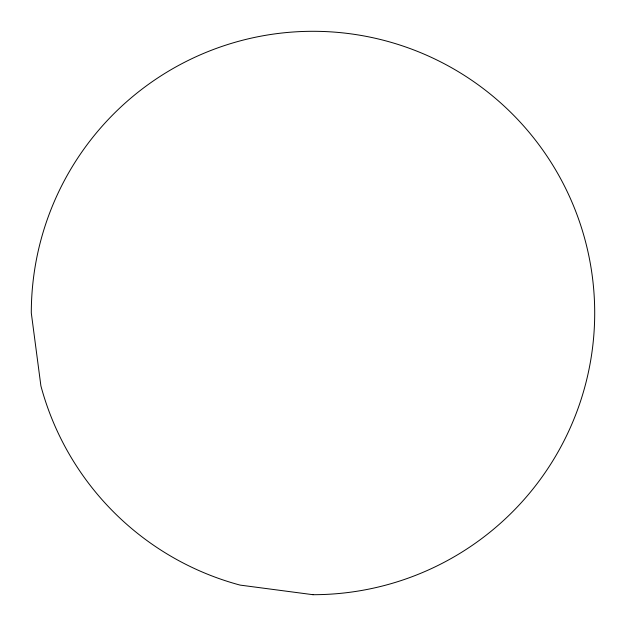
<?xml version="1.0" encoding="UTF-8"?>
<svg xmlns="http://www.w3.org/2000/svg" width="626" height="626" viewBox="0 0 626 626"><rect width="100%" height="100%" fill="white"/><g stroke="black" fill="none" stroke-linecap="round" stroke-linejoin="round"><path stroke-width="0.94" d="M313 594.7L240.094 585.099A281.7 281.7 0 0 1 40.901 385.906L31.3 313A281.7 281.7 0 0 1 313 31.3A281.7 281.7 0 0 1 594.7 313A281.7 281.7 0 0 1 313 594.7"/></g></svg>
